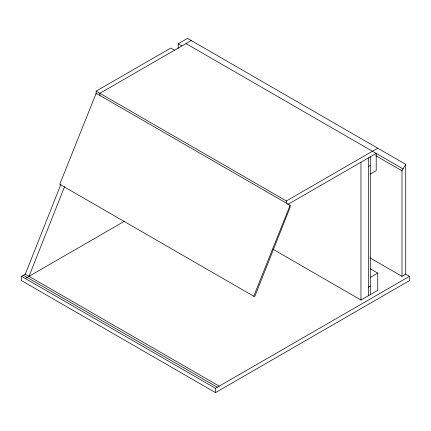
<?xml version="1.0" encoding="UTF-8"?>
<svg xmlns="http://www.w3.org/2000/svg" width="431" height="431" viewBox="0 0 431 431"><rect width="100%" height="100%" fill="white"/><g stroke="black" fill="none" stroke-linecap="round" stroke-linejoin="round"><path stroke-width="0.65" d="M369.938 257.83L401.988 276.336L405.722 274.181L409.45 276.336L409.45 280.64L215.5 392.619L21.55 280.64L21.55 276.336L25.278 274.181L60.879 184.393M29.012 276.336L64.607 186.548M253.73 296.253L290.095 205.269L96.145 93.295L59.78 184.274L253.73 296.253L254.829 296.377L290.095 207.424L290.095 205.269M401.988 276.336L401.988 170.816L405.722 164.356L187.528 38.381L178.202 43.768L178.202 48.461M96.145 94.373L96.145 91.14L170.741 48.073L174.474 50.228M191.256 40.536L99.873 93.295L99.873 95.45M25.278 278.485L124.435 221.243M96.145 91.14L286.367 200.965L377.745 148.205M287.531 204.596L376.204 153.404L376.204 170.633L370.288 174.049M368.424 166.511L370.288 165.434M370.288 277.413L377.745 273.103L377.745 290.332L360.962 300.019L272.963 249.215M368.424 287.1L370.288 286.022M21.55 276.336L215.5 388.309L409.45 276.336M185.982 43.579L403.082 168.925M375.767 155.677L401.988 170.816M178.202 43.768L181.93 45.918M370.288 268.799L377.745 273.103M25.278 274.181L219.228 386.154M23.414 275.258L217.364 387.232M405.722 164.356L405.722 274.181M370.288 156.819L370.288 294.637M368.424 157.897L368.424 295.714M360.962 162.201L360.962 300.019M286.367 200.965L286.367 203.12M215.5 388.309L215.5 392.619"/></g></svg>
